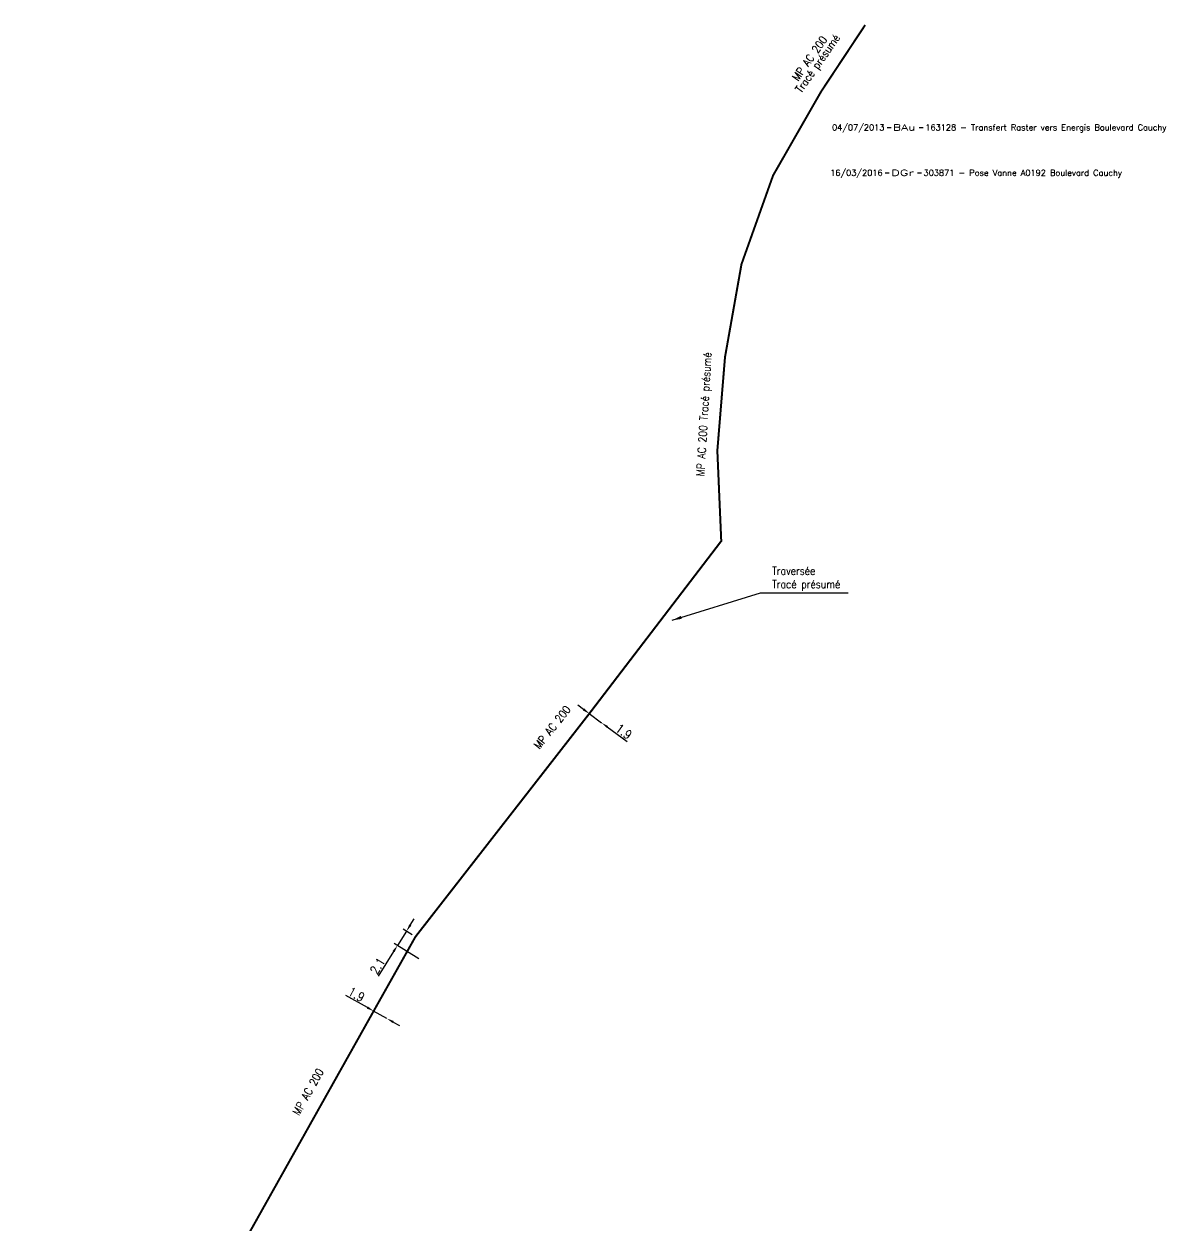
# Model space of a CAD drawing. Header units: millimetres. Extents: x 185000 to 186031, y 127990 to 129000.
# Drawn here: x 185796.2 to 185939, y 128849.9 to 129000.1 of the extents above; entities that cross this region are included whole.
import ezdxf
from ezdxf.enums import TextEntityAlignment as Align

# ---------------------------------------------------------------- set-up
doc = ezdxf.new("R2010")
doc.units = ezdxf.units.MM
doc.header["$PDMODE"] = 34
doc.layers.get('0').update_dxf_attribs({"linetype": 'CONTINUOUS'})
doc.layers.get('DEFPOINTS').update_dxf_attribs({"linetype": 'CONTINUOUS'})
doc.layers.add('G_120', color=4, linetype='CONTINUOUS')
doc.layers.add('G_910', color=7, linetype='CONTINUOUS', plot=False)
doc.styles.get("Standard").update_dxf_attribs({"font": 'romans.shx', "width": 0.85})
doc.linetypes.add('G_typB_AP', pattern='A,5,-0.3,["o",Standard,S=1.5,R=0,X=0,Y=-0.5],-1.65', length=6.95)
doc.dimstyles.get("Standard").update_dxf_attribs({"dimtxt": 1.5, "dimasz": 1.2, "dimexe": 0.625, "dimexo": 0.625, "dimgap": 0.25, "dimtad": 1, "dimdec": 1, "dimzin": 0, "dimdsep": 46, "dimtxsty": 'Standard', "dimcen": -0.5, "dimadec": 0, "dimazin": 0, "dimtfac": 1, "dimtdec": 1, "dimtmove": 0, "dimatfit": 3, "dimfxl": 0, "dimtolj": 1, "dimtzin": 0, "dimarcsym": 0})

# ---------------------------------------------------------------- blocks, each defined once
blk = doc.blocks.new('GIS_MODF')
at = {"color": 0, "linetype": 'Continuous', "flags": 128}
for points in [[(-2.26, -0.01), (-1.76, -0.01)], [(1.76, -0.01), (2.26, -0.01)]]:
    blk.add_lwpolyline(points, dxfattribs=at)
at = {"color": 0, "linetype": 'Continuous'}
blk.add_attdef('DATE', text='', height=0.75, dxfattribs=at).set_placement((-2.58, -0.39), align=Align.RIGHT)
at = {"color": 0, "linetype": 'Continuous', "width": 3.590909}
blk.add_attdef('USER', text='', height=0.75, dxfattribs=at).set_placement((-1.52, -0.39), (1.31, -0.39), align=Align.FIT)
at = {"color": 0, "linetype": 'Continuous'}
blk.add_attdef('DESC', (2.53, -0.39), '', height=0.75, dxfattribs=at)
blk = doc.blocks.new('*D183')
at = {"layer": 'DEFPOINTS', "color": 0, "linetype": 'Continuous', "transparency": 16777216}
for p in [(185839.89, 128876.75), (185841.55, 128875.82), (185841.55, 128875.82)]:
    blk.add_point(p, dxfattribs=at)
at = {"layer": 'G_120', "color": 0, "linetype": 'Continuous', "lineweight": -2, "transparency": 16777216}
for p, q in [((185839.11, 128877.19), (185836.41, 128878.71)), ((185841.55, 128875.82), (185839.89, 128876.75)), ((185842.33, 128875.38), (185843.12, 128874.94))]:
    blk.add_line(p, q, dxfattribs=at)
at = {"layer": 'G_120', "color": 0, "linetype": 'Continuous', "transparency": 16777216}
for points in [[(185839.18, 128877.32), (185839.04, 128877.06), (185839.89, 128876.75)], [(185842.41, 128875.51), (185842.26, 128875.25), (185841.55, 128875.82)]]:
    blk.add_solid(points, dxfattribs=at)
at = {"layer": 'G_120', "color": 0, "linetype": 'Continuous', "transparency": 16777216, "insert": (185837.74, 128878.83), "char_height": 1.125, "attachment_point": 5, "rotation": 330.6291}
blk.add_mtext('\\A1;1.9', dxfattribs=at)
blk = doc.blocks.new('*D184')
at = {"layer": 'DEFPOINTS', "color": 0, "linetype": 'Continuous', "transparency": 16777216}
for p in [(185845.11, 128886.03), (185842.87, 128884.96), (185845.95, 128883.02)]:
    blk.add_point(p, dxfattribs=at)
at = {"layer": 'G_120', "color": 0, "linetype": 'Continuous', "lineweight": -2, "transparency": 16777216}
for p, q in [((185844.47, 128887.5), (185844.95, 128888.26)), ((185843.99, 128886.73), (185842.87, 128884.96)), ((185844.72, 128886.28), (185843.59, 128886.98)), ((185842.39, 128884.2), (185840.44, 128881.1)), ((185845.55, 128883.27), (185842.47, 128885.21))]:
    blk.add_line(p, q, dxfattribs=at)
at = {"layer": 'G_120', "color": 0, "linetype": 'Continuous', "transparency": 16777216}
for points in [[(185844.34, 128887.58), (185844.6, 128887.42), (185843.99, 128886.73)], [(185842.26, 128884.28), (185842.52, 128884.12), (185842.87, 128884.96)]]:
    blk.add_solid(points, dxfattribs=at)
at = {"layer": 'G_120', "color": 0, "linetype": 'Continuous', "transparency": 16777216, "insert": (185840.37, 128882.39), "char_height": 1.125, "attachment_point": 5, "rotation": 57.8058}
blk.add_mtext('\\A1;2.1', dxfattribs=at)
blk = doc.blocks.new('*D185')
at = {"layer": 'DEFPOINTS', "color": 0, "linetype": 'Continuous', "transparency": 16777216}
for p in [(185866.85, 128913.93), (185868.38, 128912.8), (185868.38, 128912.8)]:
    blk.add_point(p, dxfattribs=at)
at = {"layer": 'G_120', "color": 0, "linetype": 'Continuous', "lineweight": -2, "transparency": 16777216}
for p, q in [((185866.12, 128914.46), (185865.4, 128914.99)), ((185866.85, 128913.93), (185868.38, 128912.8)), ((185869.1, 128912.27), (185871.6, 128910.43))]:
    blk.add_line(p, q, dxfattribs=at)
at = {"layer": 'G_120', "color": 0, "linetype": 'Continuous', "transparency": 16777216}
for points in [[(185866.21, 128914.58), (185866.04, 128914.34), (185866.85, 128913.93)], [(185869.19, 128912.39), (185869.02, 128912.15), (185868.38, 128912.8)]]:
    blk.add_solid(points, dxfattribs=at)
at = {"layer": 'G_120', "color": 0, "linetype": 'Continuous', "transparency": 16777216, "insert": (185871.16, 128911.69), "char_height": 1.125, "attachment_point": 5, "rotation": 323.6711}
blk.add_mtext('\\A1;1.9', dxfattribs=at)

msp = doc.modelspace()

# ---------------------------------------------------------------- linework, layer by layer
at = {"layer": 'G_120', "linetype": 'G_typB_AP', "ltscale": 0.5, "const_width": 0.25}
msp.add_lwpolyline([(185901.34, 129000), (185895.84, 128991.69), (185895.84, 128991.69), (185889.83, 128981.2), (185889.83, 128981.2), (185885.88, 128970.11), (185885.88, 128970.11), (185883.82, 128958.5), (185882.86, 128946.8), (185882.86, 128946.8), (185883.35, 128935.5), (185883.35, 128935.5), (185866.85, 128913.93), (185845.11, 128886.03), (185839.89, 128876.75), (185822.49, 128845.73), (185796.85, 128800.93), (185796.43, 128800.19), (185796.3, 128799.97)], dxfattribs=at)

# ---------------------------------------------------------------- block references
at = {"layer": 'G_910'}
ref = msp.add_blockref('GIS_MODF', (185906.34, 128987.21), dxfattribs=at)
ref.add_attrib('DATE', '04/07/2013', dxfattribs={"layer": '0', "color": 0, "linetype": 'Continuous', "height": 0.75}).set_placement((185903.75, 128986.83), align=Align.RIGHT)
ref.add_attrib('USER', 'BAu', dxfattribs={"layer": '0', "color": 0, "linetype": 'Continuous', "height": 0.75, "width": 1.462963}).set_placement((185904.82, 128986.83), (185907.64, 128986.83), align=Align.FIT)
ref.add_attrib('DESC', '163128 - Transfert Raster vers Energis Boulevard Cauchy', (185908.86, 128986.83), dxfattribs={"layer": '0', "color": 0, "linetype": 'Continuous', "height": 0.75})
ref = msp.add_blockref('GIS_MODF', (185906.12, 128981.55), dxfattribs=at)
ref.add_attrib('DATE', '16/03/2016', dxfattribs={"layer": '0', "color": 0, "linetype": 'Continuous', "height": 0.75}).set_placement((185903.53, 128981.16), align=Align.RIGHT)
ref.add_attrib('USER', 'DGr', dxfattribs={"layer": '0', "color": 0, "linetype": 'Continuous', "height": 0.75, "width": 1.462963}).set_placement((185904.6, 128981.16), (185907.42, 128981.16), align=Align.FIT)
ref.add_attrib('DESC', '303871 - Pose Vanne A0192 Boulevard Cauchy', (185908.64, 128981.16), dxfattribs={"layer": '0', "color": 0, "linetype": 'Continuous', "height": 0.75})

# ---------------------------------------------------------------- texts
at = {"layer": 'G_120', "linetype": 'Continuous', "width": 0.85}
for s, rotation, p in [('MP AC 200', 54.8226, (185894.4, 128995.83)), ('Tracé présumé', 54.8226, (185895.53, 128995.1)), ('MP AC 200 Tracé présumé', 86.6543, (185881.34, 128951.33)), ('MP AC 200', 51.5127, (185862.21, 128912.22)), ('MP AC 200', 60.817, (185831.69, 128866.65))]:
    msp.add_text(s, height=1, rotation=rotation, dxfattribs=at).set_placement(p, align=Align.MIDDLE)
at = {"layer": 'G_120', "linetype": 'Continuous', "insert": (185889.71, 128930.78), "char_height": 1, "attachment_point": 4}
msp.add_mtext('Traversée\\PTracé présumé', dxfattribs=at)

# ---------------------------------------------------------------- dimensions: what is measured, and where the dimension line sits
at = {"layer": 'G_120', "linetype": 'Continuous'}
for base, p1, p2, angle, override, picture, middle in [((185868.38, 128912.8), (185866.85, 128913.93), (185868.38, 128912.8), 143.6711, {"dimscale": 0.75, "dimlfac": 1, "dimlunit": 2, "dimatfit": 0}, '*D185', (185870.71, 128911.08)), ((185842.87, 128884.96), (185845.11, 128886.03), (185845.95, 128883.02), 57.8058, {"dimscale": 0.75, "dimatfit": 0}, '*D184', (185841.01, 128881.99)), ((185841.55, 128875.82), (185839.89, 128876.75), (185841.55, 128875.82), 150.6291, {"dimscale": 0.75, "dimatfit": 0}, '*D183', (185837.37, 128878.17))]:
    dim = msp.add_linear_dim(base=base, p1=p1, p2=p2, angle=angle, dimstyle='Standard', override=override, dxfattribs=at)
    dim.commit()
    dim.dimension.update_dxf_attribs({"geometry": picture, "text_midpoint": middle, "dimtype": 160})

# ---------------------------------------------------------------- leaders
at = {"layer": 'G_120', "linetype": 'Continuous', "annotation_type": 0, "has_hookline": 1, "hookline_direction": 0, "text_width": 9.51}
msp.add_leader([(185877.2, 128925.6), (185888.26, 128929.03), (185889.46, 128929.03)], dimstyle='Standard', dxfattribs=at)

doc.saveas('drawing.dxf')
